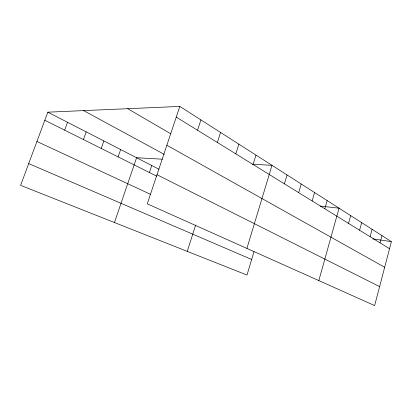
<?xml version="1.0" encoding="UTF-8"?>
<svg xmlns="http://www.w3.org/2000/svg" width="412" height="412" viewBox="0 0 412 412"><rect width="100%" height="100%" fill="white"/><g stroke="black" fill="none" stroke-linecap="round" stroke-linejoin="round"><path stroke-width="0.62" d="M391.4 241.638L374.632 305.575L147.28 203.832L179.828 106.425L391.4 241.638L372.86 238.878M380.07 242.869L381.991 235.623M370.1 236.72L372.093 229.299M359.599 230.241L361.669 222.635M348.526 223.407L350.674 215.61M318.826 280.603L339.066 208.189L320.16 206.072M324.831 208.781L327.154 200.582M312.136 200.953L314.557 192.528M298.69 192.651L301.213 184.004M284.414 183.845L287.056 174.951M254.034 251.547L246.994 275.036L20.6 185.354L47.823 112.172L179.828 106.425M246.901 248.415L272.002 165.33L252.355 164.228M253.071 164.506L255.97 155.087M235.813 153.856L238.857 144.148M217.351 142.464L220.554 132.453M187.269 251.377L195.648 225.07M197.549 130.244L200.927 119.907M149.407 172.535L151.765 165.526M114.454 222.532L136.588 157.734L162.41 159.187M118.095 156.884L120.639 149.551M101.208 148.444L103.86 140.935M83.42 139.55L86.18 131.861M64.653 130.161L67.527 122.287M28.691 163.6L251.655 259.488M36.925 141.465L150.601 194.366M44.815 120.247L156.678 176.171M157.003 174.734L379.607 286.613M47.823 112.172L158.996 169.239M83.615 110.612L164.337 154.412M166.855 145.256L384.674 267.28M127.725 108.691L170.836 133.838M176.259 117.111L389.546 248.714"/></g></svg>
